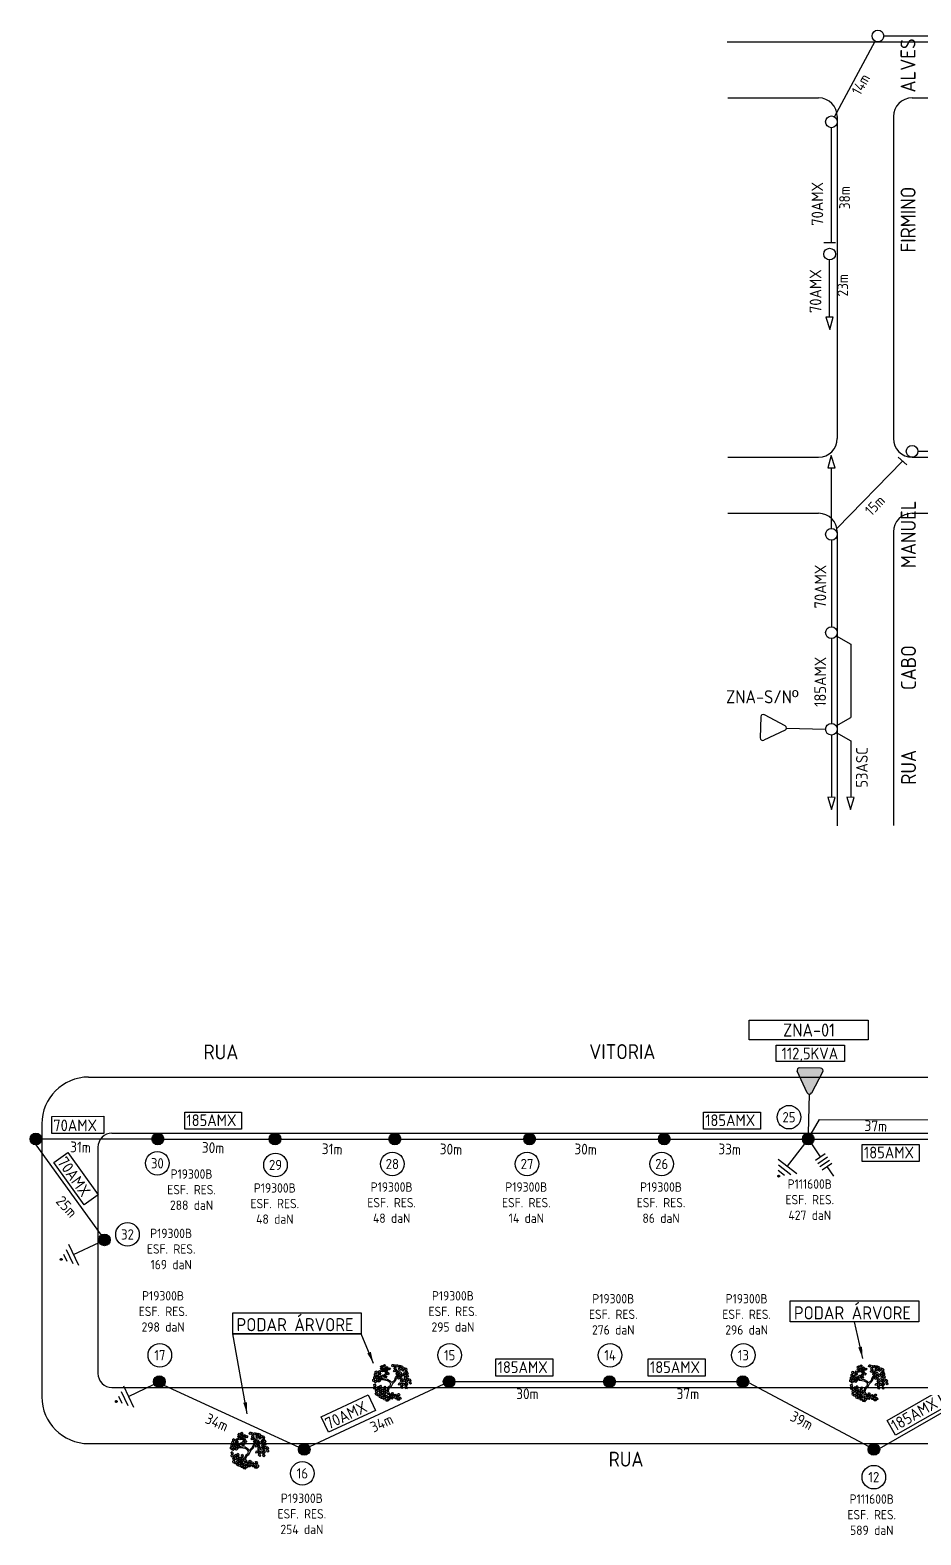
# Model space of a CAD drawing. Header units: millimetres. Extents: x 914 to 1954, y 1483 to 3495.
# Drawn here: x 1387.3 to 1577.8, y 2172.8 to 2494.5 of the extents above; entities that cross this region are included whole.
import ezdxf
from ezdxf.enums import TextEntityAlignment as Align

# ---------------------------------------------------------------- set-up
doc = ezdxf.new("R2010")
doc.units = ezdxf.units.MM
doc.linetypes.add('DASHEDX2', pattern=[38.1, 25.4, -12.7])
for name, color, linetype in [('BTEXIST', 6, 'Continuous'), ('COTAS', 1, 'Continuous'), ('EQEXISTTXT', 2, 'Continuous'), ('EQPROJ', 40, 'Continuous'), ('HACHURA', 1, 'Continuous'), ('LINHA_DE_CHAMADA', 1, 'Continuous'), ('MTXXXXXEXIST', 2, 'Continuous'), ('POSTE_EXISTENTE', 2, 'Continuous'), ('TOPOGRAFIA', 2, 'Continuous')]:
    doc.layers.add(name, color=color, linetype=linetype)
doc.styles.add('isocop', font='isocp.shx')
doc.styles.get("Standard").update_dxf_attribs({"font": 'arial.ttf'})
doc.dimstyles.get("Standard").update_dxf_attribs({"dimtxt": 0.18, "dimasz": 0.18, "dimexe": 0.18, "dimexo": 0.0625, "dimgap": 0.09, "dimtad": 0, "dimtih": 1, "dimtoh": 1, "dimdec": 4, "dimzin": 0, "dimdsep": 46, "dimtxsty": 'Standard', "dimcen": 0.09, "dimadec": 0, "dimazin": 0, "dimtfac": 1, "dimtdec": 4, "dimtofl": 0, "dimtmove": 0, "dimatfit": 3, "dimfxl": 1, "dimtolj": 1, "dimtzin": 0, "dimarcsym": 0})

# ---------------------------------------------------------------- blocks, each defined once
blk = doc.blocks.new('A$C3E027413')
at = {"layer": 'EQEXISTTXT', "color": 3, "linetype": 'Continuous'}
for p, q in [((0, 6.03), (0, 0.62)), ((6.33, 3.88), (0.92, 6.59)), ((6.33, 2.74), (0.91, 0.05)), ((6.68, 3.23), (16.72, 3.23))]:
    blk.add_line(p, q, dxfattribs=at)
for centre, start, end in [((0.63, 6.03), 63.3007, 179.8657), ((6.05, 3.31), 296.4308, 63.3007), ((0.63, 0.62), 179.8657, 296.4308)]:
    blk.add_arc(centre, 0.633, start, end, dxfattribs=at)
blk = doc.blocks.new('A$C102D6B5D')
at = {"layer": 'EQPROJ', "linetype": 'DASHEDX2', "ltscale": 0.075}
blk.add_hatch(color=256, dxfattribs=at).paths.add_polyline_path([(1.33, 9.35, 1), (0.88, 9.35, 1)])
at = {"layer": 'EQPROJ', "linetype": 'DASHEDX2', "ltscale": 1.5}
blk.add_line((5.2, 7.82), (0, 4.82), dxfattribs=at)
at = {"layer": 'EQPROJ', "linetype": 'DASHEDX2', "ltscale": 0.9}
for p, q in [((3.77, 8.3), (0.3, 6.3)), ((2.53, 8.88), (0.8, 7.88))]:
    blk.add_line(p, q, dxfattribs=at)
at = {"layer": 'EQPROJ', "linetype": 'DASHEDX2', "ltscale": 1.3}
blk.add_line((2.6, 6.32), (6.25, 0), dxfattribs=at)
at = {"layer": 'EQPROJ', "linetype": 'DASHEDX2', "ltscale": 0.075}
blk.add_circle((1.1, 9.35), 0.225, dxfattribs=at)
blk = doc.blocks.new('A$C2E0E34F6')
at = {"color": 1}
for p, q in [((0.17, 2.29), (0.26, 2.34)), ((0.26, 2.34), (0.3, 2.19)), ((0.41, 2.27), (0.5, 2.35)), ((0.5, 2.35), (0.59, 2.3)), ((0.59, 2.3), (0.5, 2.18)), ((0.57, 2.52), (0.72, 2.54)), ((0.59, 2.43), (0.57, 2.52)), ((0.58, 2.66), (0.67, 2.74)), ((0.59, 2.59), (0.58, 2.66)), ((0.67, 2.58), (0.59, 2.59)), ((0.72, 2.41), (0.59, 2.43)), ((0.6, 2.34), (0.7, 2.42)), ((0.61, 2.27), (0.6, 2.34)), ((0.67, 2.74), (0.76, 2.7)), ((0.76, 2.7), (0.67, 2.58)), ((0.7, 2.42), (0.78, 2.38)), ((0.78, 2.38), (0.7, 2.25)), ((0.72, 2.54), (0.77, 2.47)), ((0.77, 2.47), (0.72, 2.41)), ((0.75, 2.37), (0.9, 2.39)), ((0.78, 2.28), (0.75, 2.37)), ((0.76, 2.51), (0.86, 2.59)), ((0.77, 2.44), (0.76, 2.51)), ((0.77, 2.74), (0.87, 2.82)), ((0.78, 2.66), (0.77, 2.74)), ((0.86, 2.42), (0.77, 2.44)), ((0.87, 2.65), (0.78, 2.66)), ((0.86, 2.59), (0.95, 2.55)), ((0.95, 2.55), (0.86, 2.42)), ((0.87, 2.82), (0.95, 2.77)), ((0.95, 2.77), (0.87, 2.65)), ((0.9, 2.39), (0.95, 2.32)), ((0.95, 2.32), (0.91, 2.26)), ((0.95, 2.58), (1.05, 2.66)), ((0.96, 2.51), (0.95, 2.58)), ((0.95, 2.41), (1.05, 2.49)), ((0.96, 2.34), (0.95, 2.41)), ((1.05, 2.5), (0.96, 2.51)), ((1.05, 2.33), (0.96, 2.34)), ((1.05, 2.66), (1.14, 2.62)), ((1.14, 2.62), (1.05, 2.5)), ((1.05, 2.49), (1.14, 2.45)), ((1.14, 2.45), (1.05, 2.33)), ((1.14, 2.48), (1.24, 2.57)), ((1.15, 2.41), (1.14, 2.48)), ((1.24, 2.4), (1.15, 2.41)), ((1.24, 2.57), (1.33, 2.52)), ((1.33, 2.52), (1.24, 2.4)), ((1.43, 2.7), (1.48, 2.82)), ((1.47, 2.64), (1.43, 2.7)), ((1.55, 2.67), (1.47, 2.64)), ((1.48, 2.82), (1.57, 2.82)), ((1.57, 2.82), (1.55, 2.67)), ((1.58, 2.3), (1.63, 2.41)), ((1.6, 2.7), (1.63, 2.79)), ((1.69, 2.59), (1.6, 2.7)), ((1.62, 2.5), (1.65, 2.58)), ((1.72, 2.38), (1.62, 2.5)), ((1.63, 2.79), (1.71, 2.78)), ((1.63, 2.41), (1.72, 2.42)), ((1.65, 2.58), (1.73, 2.57)), ((1.76, 2.66), (1.69, 2.59)), ((1.72, 2.42), (1.7, 2.27)), ((1.71, 2.78), (1.76, 2.66)), ((1.78, 2.45), (1.72, 2.38)), ((1.73, 2.57), (1.78, 2.45)), ((1.75, 2.3), (1.78, 2.38)), ((1.84, 2.18), (1.75, 2.3)), ((1.76, 2.66), (1.81, 2.78)), ((1.81, 2.6), (1.76, 2.66)), ((1.78, 2.38), (1.85, 2.37)), ((1.81, 2.78), (1.91, 2.78)), ((1.89, 2.63), (1.81, 2.6)), ((1.85, 2.37), (1.91, 2.26)), ((1.91, 2.78), (1.89, 2.63)), ((1.93, 2.67), (1.97, 2.75)), ((2.03, 2.55), (1.93, 2.67)), ((1.95, 2.46), (1.99, 2.54)), ((2.05, 2.34), (1.95, 2.46)), ((1.97, 2.75), (2.04, 2.74)), ((1.98, 2.62), (2.03, 2.73)), ((2.02, 2.56), (1.98, 2.62)), ((1.99, 2.54), (2.06, 2.53)), ((2.11, 2.59), (2.02, 2.56)), ((2.03, 2.73), (2.13, 2.74)), ((2.09, 2.62), (2.03, 2.55)), ((2.04, 2.74), (2.09, 2.62)), ((2.11, 2.42), (2.05, 2.34)), ((2.06, 2.53), (2.11, 2.42)), ((2.13, 2.74), (2.11, 2.59)), ((2.15, 2.62), (2.19, 2.7)), ((2.25, 2.5), (2.15, 2.62)), ((2.17, 2.41), (2.21, 2.5)), ((2.27, 2.3), (2.17, 2.41)), ((2.19, 2.7), (2.26, 2.69)), ((2.21, 2.5), (2.28, 2.49)), ((2.31, 2.58), (2.25, 2.5)), ((2.26, 2.69), (2.31, 2.58)), ((2.27, 2.46), (2.32, 2.57)), ((2.32, 2.4), (2.27, 2.46)), ((2.33, 2.37), (2.27, 2.3)), ((2.28, 2.49), (2.33, 2.37)), ((2.32, 2.57), (2.42, 2.58)), ((2.4, 2.43), (2.32, 2.4)), ((2.42, 2.58), (2.4, 2.43)), ((2.44, 2.46), (2.48, 2.54)), ((2.54, 2.34), (2.44, 2.46)), ((2.46, 2.25), (2.5, 2.34)), ((2.48, 2.54), (2.55, 2.53)), ((2.5, 2.34), (2.57, 2.33)), ((2.6, 2.42), (2.54, 2.34)), ((2.55, 2.53), (2.6, 2.42)), ((2.57, 2.33), (2.63, 2.21)), ((0, 1.67), (0.09, 1.72)), ((0, 1.55), (0, 1.67)), ((0.07, 1.51), (0, 1.55)), ((0.06, 1.87), (0.14, 1.92)), ((0.06, 1.74), (0.06, 1.87)), ((0.13, 1.71), (0.06, 1.74)), ((0.06, 1.28), (0.14, 1.34)), ((0.1, 1.16), (0.06, 1.28)), ((0.13, 1.57), (0.07, 1.51)), ((0.09, 1.72), (0.13, 1.57)), ((0.17, 1.14), (0.1, 1.16)), ((0.11, 2.09), (0.2, 2.14)), ((0.12, 1.97), (0.11, 2.09)), ((0.11, 1.46), (0.18, 1.59)), ((0.2, 1.42), (0.11, 1.46)), ((0.18, 1.93), (0.12, 1.97)), ((0.19, 1.77), (0.13, 1.71)), ((0.14, 1.92), (0.19, 1.77)), ((0.14, 1.34), (0.21, 1.21)), ((0.18, 2.16), (0.17, 2.29)), ((0.21, 1.21), (0.17, 1.14)), ((0.24, 2.13), (0.18, 2.16)), ((0.25, 1.99), (0.18, 1.93)), ((0.18, 1.59), (0.27, 1.58)), ((0.2, 2.14), (0.25, 1.99)), ((0.29, 1.51), (0.2, 1.42)), ((0.22, 1.87), (0.3, 2.01)), ((0.31, 1.84), (0.22, 1.87)), ((0.3, 2.19), (0.24, 2.13)), ((0.26, 1.71), (0.34, 1.76)), ((0.26, 1.58), (0.26, 1.71)), ((0.32, 1.55), (0.26, 1.58)), ((0.27, 1.58), (0.29, 1.51)), ((0.3, 2.01), (0.39, 2)), ((0.31, 1.91), (0.4, 1.95)), ((0.4, 1.93), (0.31, 1.84)), ((0.32, 1.78), (0.31, 1.91)), ((0.38, 1.75), (0.32, 1.78)), ((0.39, 1.61), (0.32, 1.55)), ((0.34, 1.76), (0.39, 1.61)), ((0.34, 1.1), (0.42, 1.16)), ((0.36, 1.49), (0.44, 1.63)), ((0.46, 1.46), (0.36, 1.49)), ((0.44, 1.81), (0.38, 1.75)), ((0.39, 2.13), (0.55, 2.15)), ((0.42, 2.03), (0.39, 2.13)), ((0.39, 2), (0.4, 1.93)), ((0.4, 1.95), (0.44, 1.81)), ((0.42, 2.19), (0.41, 2.27)), ((0.5, 2.18), (0.42, 2.19)), ((0.55, 2.02), (0.42, 2.03)), ((0.42, 1.16), (0.49, 1.03)), ((0.44, 1.63), (0.53, 1.62)), ((0.46, 1.72), (0.61, 1.74)), ((0.49, 1.63), (0.46, 1.72)), ((0.55, 1.55), (0.46, 1.46)), ((0.47, 1.86), (0.57, 1.94)), ((0.48, 1.79), (0.47, 1.86)), ((0.57, 1.78), (0.48, 1.79)), ((0.61, 1.61), (0.49, 1.63)), ((0.5, 1.17), (0.58, 1.23)), ((0.54, 1.04), (0.5, 1.17)), ((0.53, 1.62), (0.55, 1.55)), ((0.55, 2.15), (0.6, 2.07)), ((0.6, 2.07), (0.55, 2.02)), ((0.57, 1.94), (0.66, 1.9)), ((0.66, 1.9), (0.57, 1.78)), ((0.58, 1.23), (0.65, 1.1)), ((0.7, 2.25), (0.61, 2.27)), ((0.61, 1.74), (0.66, 1.67)), ((0.66, 1.67), (0.61, 1.61)), ((0.66, 1.94), (0.76, 2.02)), ((0.67, 1.86), (0.66, 1.94)), ((0.76, 1.85), (0.67, 1.86)), ((0.76, 2.02), (0.85, 1.98)), ((0.85, 1.98), (0.76, 1.85)), ((0.91, 2.26), (0.78, 2.28)), ((0.83, 1.09), (0.91, 1.15)), ((0.86, 1.91), (1.01, 1.93)), ((0.89, 1.81), (0.86, 1.91)), ((0.87, 2.05), (0.97, 2.13)), ((0.88, 1.97), (0.87, 2.05)), ((0.97, 1.96), (0.88, 1.97)), ((1.02, 1.8), (0.89, 1.81)), ((0.91, 1.15), (0.98, 1.02)), ((0.94, 2.27), (1.09, 2.29)), ((0.97, 2.18), (0.94, 2.27)), ((1.1, 2.16), (0.97, 2.18)), ((0.97, 2.13), (1.06, 2.08)), ((1.06, 2.08), (0.97, 1.96)), ((1.01, 1.93), (1.07, 1.85)), ((1.07, 1.85), (1.02, 1.8)), ((1.07, 2.12), (1.16, 2.2)), ((1.08, 2.05), (1.07, 2.12)), ((1.16, 2.03), (1.08, 2.05)), ((1.09, 2.29), (1.14, 2.22)), ((1.14, 2.22), (1.1, 2.16)), ((1.16, 2.2), (1.25, 2.16)), ((1.25, 2.16), (1.16, 2.03)), ((1.62, 2.24), (1.58, 2.3)), ((1.7, 2.27), (1.62, 2.24)), ((1.77, 2.1), (1.8, 2.18)), ((1.87, 1.98), (1.77, 2.1)), ((1.8, 2.18), (1.88, 2.17)), ((1.84, 2.16), (1.89, 2.28)), ((1.91, 2.26), (1.84, 2.18)), ((1.88, 2.1), (1.84, 2.16)), ((1.93, 2.05), (1.87, 1.98)), ((1.88, 2.17), (1.93, 2.05)), ((1.97, 2.13), (1.88, 2.1)), ((1.89, 2.28), (1.99, 2.28)), ((1.91, 1.75), (1.96, 1.87)), ((1.95, 1.69), (1.91, 1.75)), ((1.94, 1.29), (1.99, 1.4)), ((1.98, 1.23), (1.94, 1.29)), ((2.04, 1.72), (1.95, 1.69)), ((1.96, 1.87), (2.06, 1.87)), ((1.99, 2.28), (1.97, 2.13)), ((2.07, 1.26), (1.98, 1.23)), ((1.99, 1.4), (2.09, 1.41)), ((2.01, 2.16), (2.04, 2.25)), ((2.11, 2.05), (2.01, 2.16)), ((2.03, 1.96), (2.07, 2.04)), ((2.13, 1.84), (2.03, 1.96)), ((2.04, 2.25), (2.12, 2.24)), ((2.06, 1.87), (2.04, 1.72)), ((2.07, 2.04), (2.14, 2.03)), ((2.09, 1.41), (2.07, 1.26)), ((2.08, 1.75), (2.11, 1.83)), ((2.18, 1.64), (2.08, 1.75)), ((2.1, 1.55), (2.14, 1.63)), ((2.2, 1.43), (2.1, 1.55)), ((2.17, 2.12), (2.11, 2.05)), ((2.11, 1.83), (2.19, 1.83)), ((2.11, 1.29), (2.14, 1.37)), ((2.21, 1.17), (2.11, 1.29)), ((2.12, 2.24), (2.17, 2.12)), ((2.19, 1.91), (2.13, 1.84)), ((2.13, 1.08), (2.17, 1.17)), ((2.14, 2.03), (2.19, 1.91)), ((2.14, 1.63), (2.21, 1.62)), ((2.14, 1.37), (2.22, 1.36)), ((2.17, 1.17), (2.24, 1.16)), ((2.24, 1.71), (2.18, 1.64)), ((2.19, 1.83), (2.24, 1.71)), ((2.2, 1.98), (2.25, 2.1)), ((2.25, 1.92), (2.2, 1.98)), ((2.26, 1.5), (2.2, 1.43)), ((2.21, 1.62), (2.26, 1.5)), ((2.27, 1.25), (2.21, 1.17)), ((2.22, 1.36), (2.27, 1.25)), ((2.24, 1.16), (2.29, 1.04)), ((2.25, 2.1), (2.35, 2.11)), ((2.33, 1.96), (2.25, 1.92)), ((2.27, 1.27), (2.31, 1.39)), ((2.31, 1.21), (2.27, 1.27)), ((2.3, 1.56), (2.35, 1.68)), ((2.34, 1.5), (2.3, 1.56)), ((2.31, 1.39), (2.41, 1.39)), ((2.39, 1.24), (2.31, 1.21)), ((2.35, 2.11), (2.33, 1.96)), ((2.43, 1.53), (2.34, 1.5)), ((2.35, 1.68), (2.45, 1.68)), ((2.36, 2.14), (2.41, 2.26)), ((2.4, 2.08), (2.36, 2.14)), ((2.37, 1.99), (2.41, 2.07)), ((2.47, 1.87), (2.37, 1.99)), ((2.39, 1.78), (2.43, 1.87)), ((2.49, 1.67), (2.39, 1.78)), ((2.41, 1.39), (2.39, 1.24)), ((2.48, 2.11), (2.4, 2.08)), ((2.41, 2.26), (2.5, 2.26)), ((2.41, 2.07), (2.48, 2.06)), ((2.43, 1.87), (2.5, 1.86)), ((2.45, 1.68), (2.43, 1.53)), ((2.44, 1.27), (2.47, 1.36)), ((2.53, 1.16), (2.44, 1.27)), ((2.56, 2.14), (2.46, 2.25)), ((2.46, 1.07), (2.49, 1.15)), ((2.53, 1.94), (2.47, 1.87)), ((2.47, 1.56), (2.5, 1.64)), ((2.57, 1.44), (2.47, 1.56)), ((2.47, 1.36), (2.54, 1.35)), ((2.5, 2.26), (2.48, 2.11)), ((2.48, 2.06), (2.53, 1.94)), ((2.55, 1.74), (2.49, 1.67)), ((2.49, 1.36), (2.53, 1.44)), ((2.59, 1.24), (2.49, 1.36)), ((2.49, 1.15), (2.57, 1.14)), ((2.5, 1.86), (2.55, 1.74)), ((2.5, 1.64), (2.58, 1.64)), ((2.53, 2.14), (2.56, 2.22)), ((2.62, 2.02), (2.53, 2.14)), ((2.53, 1.44), (2.6, 1.43)), ((2.6, 1.23), (2.53, 1.16)), ((2.54, 1.35), (2.6, 1.23)), ((2.55, 1.94), (2.58, 2.02)), ((2.65, 1.82), (2.55, 1.94)), ((2.56, 2.22), (2.64, 2.21)), ((2.63, 2.21), (2.56, 2.14)), ((2.57, 1.62), (2.62, 1.74)), ((2.61, 1.56), (2.57, 1.62)), ((2.63, 1.52), (2.57, 1.44)), ((2.58, 2.02), (2.66, 2.01)), ((2.58, 1.64), (2.63, 1.52)), ((2.65, 1.31), (2.59, 1.24)), ((2.6, 1.43), (2.65, 1.31)), ((2.7, 1.59), (2.61, 1.56)), ((2.69, 2.1), (2.62, 2.02)), ((2.62, 1.74), (2.72, 1.74)), ((2.64, 2.21), (2.69, 2.1)), ((2.71, 1.89), (2.65, 1.82)), ((2.66, 2.01), (2.71, 1.89)), ((2.72, 1.74), (2.7, 1.59)), ((2.74, 1.62), (2.77, 1.71)), ((2.84, 1.51), (2.74, 1.62)), ((2.76, 1.42), (2.8, 1.5)), ((2.86, 1.3), (2.76, 1.42)), ((2.77, 1.71), (2.85, 1.7)), ((2.8, 1.5), (2.87, 1.49)), ((2.9, 1.58), (2.84, 1.51)), ((2.85, 1.7), (2.9, 1.58)), ((2.92, 1.37), (2.86, 1.3)), ((2.87, 1.49), (2.92, 1.37)), ((0.05, 1.08), (0.13, 1.14)), ((0.08, 0.95), (0.05, 1.08)), ((0.15, 0.93), (0.08, 0.95)), ((0.13, 1.14), (0.2, 1.01)), ((0.2, 1.01), (0.15, 0.93)), ((0.18, 0.61), (0.25, 0.68)), ((0.21, 0.49), (0.18, 0.61)), ((0.19, 0.82), (0.27, 0.88)), ((0.22, 0.7), (0.19, 0.82)), ((0.2, 0.89), (0.25, 1.03)), ((0.3, 0.87), (0.2, 0.89)), ((0.28, 0.47), (0.21, 0.49)), ((0.29, 0.67), (0.22, 0.7)), ((0.25, 1.03), (0.34, 1.05)), ((0.25, 0.68), (0.33, 0.54)), ((0.27, 0.88), (0.34, 0.75)), ((0.33, 0.54), (0.28, 0.47)), ((0.34, 0.75), (0.29, 0.67)), ((0.37, 0.98), (0.3, 0.87)), ((0.33, 0.89), (0.4, 0.96)), ((0.36, 0.77), (0.33, 0.89)), ((0.33, 0.42), (0.38, 0.57)), ((0.43, 0.41), (0.33, 0.42)), ((0.37, 0.98), (0.34, 1.1)), ((0.34, 1.05), (0.37, 0.98)), ((0.43, 0.75), (0.36, 0.77)), ((0.44, 0.95), (0.37, 0.98)), ((0.38, 0.57), (0.46, 0.58)), ((0.4, 0.96), (0.48, 0.82)), ((0.48, 0.82), (0.43, 0.75)), ((0.5, 0.52), (0.43, 0.41)), ((0.49, 1.03), (0.44, 0.95)), ((0.46, 0.58), (0.5, 0.52)), ((0.47, 0.41), (0.54, 0.47)), ((0.5, 0.28), (0.47, 0.41)), ((0.48, 0.7), (0.53, 0.85)), ((0.58, 0.69), (0.48, 0.7)), ((0.48, 0.61), (0.56, 0.68)), ((0.51, 0.49), (0.48, 0.61)), ((0.49, 0.96), (0.57, 1.02)), ((0.52, 0.84), (0.49, 0.96)), ((0.57, 0.26), (0.5, 0.28)), ((0.59, 0.47), (0.51, 0.49)), ((0.59, 0.82), (0.52, 0.84)), ((0.53, 0.85), (0.61, 0.86)), ((0.61, 1.02), (0.54, 1.04)), ((0.54, 0.47), (0.62, 0.34)), ((0.56, 0.68), (0.63, 0.54)), ((0.57, 1.02), (0.64, 0.89)), ((0.62, 0.34), (0.57, 0.26)), ((0.65, 0.8), (0.58, 0.69)), ((0.64, 0.89), (0.59, 0.82)), ((0.63, 0.54), (0.59, 0.47)), ((0.65, 1.1), (0.61, 1.02)), ((0.61, 0.86), (0.65, 0.8)), ((0.62, 0.22), (0.67, 0.36)), ((0.72, 0.2), (0.62, 0.22)), ((0.63, 0.5), (0.71, 0.56)), ((0.66, 0.38), (0.63, 0.5)), ((0.64, 0.77), (0.69, 0.92)), ((0.74, 0.76), (0.64, 0.77)), ((0.65, 0.71), (0.72, 0.77)), ((0.68, 0.58), (0.65, 0.71)), ((0.73, 0.35), (0.66, 0.38)), ((0.67, 0.36), (0.75, 0.38)), ((0.75, 0.56), (0.68, 0.58)), ((0.69, 0.92), (0.78, 0.93)), ((0.71, 0.56), (0.78, 0.43)), ((0.72, 0.77), (0.8, 0.63)), ((0.79, 0.31), (0.72, 0.2)), ((0.78, 0.43), (0.73, 0.35)), ((0.81, 0.87), (0.74, 0.76)), ((0.8, 0.63), (0.75, 0.56)), ((0.75, 0.38), (0.79, 0.31)), ((0.78, 0.93), (0.81, 0.87)), ((0.78, 0.31), (0.83, 0.45)), ((0.88, 0.29), (0.78, 0.31)), ((0.79, 0.21), (0.95, 0.23)), ((0.82, 0.12), (0.79, 0.21)), ((0.81, 0.48), (0.89, 0.55)), ((0.84, 0.36), (0.81, 0.48)), ((0.82, 0.89), (0.89, 0.95)), ((0.85, 0.76), (0.82, 0.89)), ((0.82, 0.69), (0.9, 0.75)), ((0.86, 0.57), (0.82, 0.69)), ((0.95, 0.1), (0.82, 0.12)), ((0.86, 0.97), (0.83, 1.09)), ((0.83, 0.45), (0.92, 0.47)), ((0.91, 0.34), (0.84, 0.36)), ((0.92, 0.74), (0.85, 0.76)), ((0.93, 0.95), (0.86, 0.97)), ((0.93, 0.54), (0.86, 0.57)), ((0.95, 0.4), (0.88, 0.29)), ((0.89, 0.95), (0.97, 0.82)), ((0.89, 0.55), (0.96, 0.41)), ((0.9, 0.75), (0.97, 0.62)), ((0.96, 0.41), (0.91, 0.34)), ((0.97, 0.82), (0.92, 0.74)), ((0.92, 0.47), (0.95, 0.4)), ((0.98, 1.02), (0.93, 0.95)), ((0.97, 0.62), (0.93, 0.54)), ((0.95, 0.23), (0.99, 0.15)), ((0.99, 0.15), (0.95, 0.1)), ((0.96, 0.29), (1.01, 0.44)), ((1.06, 0.28), (0.96, 0.29)), ((0.97, 0.7), (1.02, 0.84)), ((1.07, 0.68), (0.97, 0.7)), ((0.98, 0.12), (1.13, 0.13)), ((1, 0.02), (0.98, 0.12)), ((1.13, 0), (1, 0.02)), ((1.01, 0.44), (1.1, 0.45)), ((1.02, 0.84), (1.1, 0.86)), ((1.13, 0.39), (1.06, 0.28)), ((1.13, 0.79), (1.07, 0.68)), ((1.08, 0.61), (1.23, 0.63)), ((1.1, 0.52), (1.08, 0.61)), ((1.1, 0.86), (1.13, 0.79)), ((1.23, 0.5), (1.1, 0.52)), ((1.1, 0.45), (1.13, 0.39)), ((1.12, 0.18), (1.15, 0.27)), ((1.24, 0.08), (1.12, 0.18)), ((1.13, 0.13), (1.18, 0.06)), ((1.18, 0.06), (1.13, 0)), ((1.15, 0.79), (1.21, 0.67)), ((1.15, 0.38), (1.3, 0.39)), ((1.17, 0.28), (1.15, 0.38)), ((1.15, 0.27), (1.22, 0.27)), ((1.3, 0.26), (1.17, 0.28)), ((1.22, 0.27), (1.29, 0.17)), ((1.23, 0.63), (1.28, 0.55)), ((1.28, 0.55), (1.23, 0.5)), ((1.29, 0.17), (1.24, 0.08)), ((1.26, 0.52), (1.41, 0.53)), ((1.29, 0.42), (1.26, 0.52)), ((1.41, 0.4), (1.29, 0.42)), ((1.3, 0.39), (1.35, 0.32)), ((1.35, 0.32), (1.3, 0.26)), ((1.33, 0.28), (1.48, 0.3)), ((1.36, 0.19), (1.33, 0.28)), ((1.48, 0.17), (1.36, 0.19)), ((1.41, 0.59), (1.43, 0.67)), ((1.52, 0.49), (1.41, 0.59)), ((1.41, 0.53), (1.46, 0.46)), ((1.46, 0.46), (1.41, 0.4)), ((1.43, 0.67), (1.5, 0.68)), ((1.48, 0.35), (1.5, 0.44)), ((1.59, 0.25), (1.48, 0.35)), ((1.48, 0.3), (1.53, 0.22)), ((1.53, 0.22), (1.48, 0.17)), ((1.5, 0.68), (1.57, 0.57)), ((1.5, 0.44), (1.57, 0.44)), ((1.57, 0.57), (1.52, 0.49)), ((1.57, 0.53), (1.72, 0.55)), ((1.59, 0.44), (1.57, 0.53)), ((1.57, 0.44), (1.65, 0.33)), ((1.72, 0.42), (1.59, 0.44)), ((1.65, 0.33), (1.59, 0.25)), ((1.66, 0.27), (1.81, 0.29)), ((1.69, 0.18), (1.66, 0.27)), ((1.81, 0.16), (1.69, 0.18)), ((1.72, 0.55), (1.77, 0.47)), ((1.77, 0.47), (1.72, 0.42)), ((1.75, 0.44), (1.9, 0.45)), ((1.78, 0.34), (1.75, 0.44)), ((1.9, 0.32), (1.78, 0.34)), ((1.81, 0.29), (1.86, 0.21)), ((1.86, 0.21), (1.81, 0.16)), ((1.84, 0.18), (1.99, 0.19)), ((1.87, 0.08), (1.84, 0.18)), ((1.99, 0.06), (1.87, 0.08)), ((1.9, 0.5), (1.92, 0.59)), ((2.01, 0.4), (1.9, 0.5)), ((1.9, 0.45), (1.95, 0.38)), ((1.95, 0.38), (1.9, 0.32)), ((1.92, 0.59), (1.99, 0.59)), ((1.99, 0.59), (2.06, 0.49)), ((1.99, 0.24), (2.01, 0.33)), ((2.1, 0.14), (1.99, 0.24)), ((1.99, 0.19), (2.04, 0.12)), ((2.04, 0.12), (1.99, 0.06)), ((2.06, 0.49), (2.01, 0.4)), ((2.01, 0.33), (2.09, 0.33)), ((2.09, 0.33), (2.16, 0.23)), ((2.16, 0.23), (2.1, 0.14)), ((2.23, 0.97), (2.13, 1.08)), ((2.29, 1.04), (2.23, 0.97)), ((2.55, 0.95), (2.46, 1.07)), ((2.62, 1.03), (2.55, 0.95)), ((2.57, 1.14), (2.62, 1.03))]:
    blk.add_line(p, q, dxfattribs=at)
at = {"color": 2}
for p, q in [((0.76, 1.72), (0.63, 1.79)), ((0.76, 1.63), (0.63, 1.72)), ((1.12, 1.67), (0.76, 1.72)), ((1.11, 1.57), (0.76, 1.63)), ((1.3, 1.47), (1.11, 1.57)), ((1.35, 1.54), (1.12, 1.67)), ((1.35, 1.36), (1.29, 1.15)), ((1.35, 1.36), (1.3, 1.47)), ((1.43, 1.44), (1.35, 1.54)), ((1.5, 1.34), (1.37, 1.08)), ((1.43, 1.44), (1.66, 1.65)), ((1.5, 1.34), (1.64, 1.5)), ((1.64, 1.5), (1.75, 1.62)), ((1.66, 1.65), (1.73, 1.82)), ((1.73, 1.82), (1.8, 1.92)), ((1.75, 1.62), (1.81, 1.8)), ((1.8, 1.92), (1.87, 1.97)), ((1.81, 1.8), (1.92, 1.93)), ((1.87, 1.97), (1.9, 2.05)), ((1.92, 1.93), (2.04, 1.97)), ((1.17, 1.07), (1.07, 0.83)), ((1.24, 1.02), (1.15, 0.79)), ((1.29, 1.15), (1.17, 1.07)), ((1.37, 1.08), (1.24, 1.02))]:
    blk.add_line(p, q, dxfattribs=at)
blk = doc.blocks.new('ÁRVORE')
blk.add_blockref('A$C2E0E34F6', (152.16, 150.01))
blk = doc.blocks.new('A$C2B245A76')
at = {"layer": 'EQPROJ', "linetype": 'DASHEDX2', "ltscale": 1.3}
for p, q in [((2.77, 2.71), (0, 3.87)), ((5.53, 1.55), (9.22, 0))]:
    blk.add_line(p, q, dxfattribs=at)
at = {"layer": 'EQPROJ', "linetype": 'DASHEDX2', "ltscale": 0.9}
for p, q in [((3.35, 4.09), (2.19, 1.32)), ((4.27, 3.7), (3.11, 0.94)), ((5.19, 3.32), (4.03, 0.55)), ((6.11, 2.93), (4.95, 0.16))]:
    blk.add_line(p, q, dxfattribs=at)

msp = doc.modelspace()

# ---------------------------------------------------------------- hatches: boundary and pattern name
msp.add_hatch(color=3).paths.add_polyline_path([(1551.84, 2272.67, 0.556002), (1551.35, 2271.92), (1553.48, 2267.35, 0.618684), (1554.43, 2267.33), (1556.8, 2271.79, 0.558457), (1556.34, 2272.56)])
at = {"layer": 'POSTE_EXISTENTE'}
for points in [[(1388.54, 2256.19, 1), (1388.63, 2258.69, 1)], [(1414.6, 2256.19, 1), (1414.69, 2258.69, 1)], [(1439.65, 2256.19, 1), (1439.74, 2258.69, 1)], [(1465.27, 2256.19, 1), (1465.36, 2258.69, 1)], [(1494.06, 2256.19, 1), (1494.15, 2258.69, 1)], [(1522.86, 2256.19, 1), (1522.94, 2258.69, 1)], [(1553.64, 2256.19, 1), (1553.72, 2258.69, 1)], [(1403.18, 2234.62, 1), (1403.27, 2237.12, 1)], [(1414.91, 2206.83, -1), (1415, 2204.34, -1)], [(1476.96, 2206.83, 1), (1476.87, 2204.34, 1)], [(1511.25, 2206.83, 1), (1511.16, 2204.34, 1)], [(1539.75, 2206.83, 1), (1539.66, 2204.34, 1)], [(1445.44, 2192.23, 1), (1446.43, 2189.94, 1)], [(1567.76, 2192.33, 1), (1567.67, 2189.84, 1)]]:
    msp.add_hatch(color=256, dxfattribs=at).paths.add_polyline_path(points)

# ---------------------------------------------------------------- linework, layer by layer
at = {"layer": 'BTEXIST'}
for p, q in [((1569.83, 2493.27), (1600.25, 2493.28)), ((1559.28, 2475.98), (1567.99, 2492.17)), ((1558.65, 2449.14), (1558.65, 2473.66)), ((1557.01, 2449.14), (1559.51, 2449.14)), ((1558.26, 2433.13), (1558.26, 2445.39)), ((1572.94, 2403.22), (1574.79, 2401.55)), ((1577.15, 2404.47), (1595.46, 2404.47)), ((1558.65, 2387.98), (1558.65, 2400.94)), ((1559.83, 2388), (1573.87, 2402.38)), ((1558.65, 2385.48), (1558.65, 2366.95)), ((1558.65, 2364.45), (1558.65, 2346.3)), ((1558.65, 2343.8), (1558.66, 2330.5))]:
    msp.add_line(p, q, dxfattribs=at)
at = {"layer": 'BTEXIST', "linetype": 'DASHEDX2', "ltscale": 5}
for p, q in [((1388.58, 2256.19), (1402.49, 2236.89)), ((1413.39, 2257.44), (1389.83, 2257.44)), ((1415.89, 2257.44), (1438.44, 2257.44)), ((1440.94, 2257.44), (1492.86, 2257.44)), ((1495.36, 2257.44), (1521.65, 2257.44)), ((1524.15, 2257.44), (1552.43, 2257.44)), ((1554.93, 2257.44), (1588.03, 2257.44)), ((1415.95, 2204.82), (1444.8, 2191.6)), ((1475.8, 2205.02), (1447.07, 2191.61)), ((1478.16, 2205.58), (1509.95, 2205.58)), ((1512.45, 2205.58), (1538.46, 2205.58)), ((1540.94, 2205.36), (1566.64, 2191.72)), ((1568.96, 2191.27), (1593.74, 2205.59))]:
    msp.add_line(p, q, dxfattribs=at)
at = {"layer": 'BTEXIST'}
for points in [[(1559.05, 2433.14), (1557.47, 2433.12), (1558.29, 2430.5), (1558.29, 2430.5)], [(1557.86, 2400.93), (1559.44, 2400.95), (1558.61, 2403.57), (1558.61, 2403.57)], [(1559.44, 2330.49), (1557.86, 2330.51), (1558.63, 2327.87), (1558.63, 2327.87)]]:
    msp.add_lwpolyline(points, close=True, dxfattribs=at)
at = {"layer": 'COTAS'}
for points in [[(1566.47, 2278.64), (1541.09, 2278.64), (1541.09, 2282.87), (1566.47, 2282.87)], [(1546.81, 2277.53), (1561.44, 2277.53), (1561.44, 2274.02), (1546.81, 2274.02)]]:
    msp.add_lwpolyline(points, close=True, dxfattribs=at)
for centre in [(1549.57, 2262.11), (1414.54, 2252.26), (1439.8, 2251.9), (1464.78, 2252.11), (1493.57, 2252.11), (1522.36, 2252.11), (1408.15, 2237.05), (1415.07, 2211.22), (1477.03, 2211.22), (1511.32, 2211.22), (1539.83, 2211.22), (1445.54, 2185.97), (1567.71, 2185.16)]:
    msp.add_circle(centre, 2.52, dxfattribs=at)
at = {"layer": 'HACHURA'}
for points in [[(1392.01, 2262.29), (1403.1, 2262.31), (1403.11, 2258.63), (1392.01, 2258.61)], [(1420.38, 2263.21), (1432.55, 2263.22), (1432.55, 2259.54), (1420.38, 2259.53)], [(1531.29, 2263.21), (1543.46, 2263.22), (1543.46, 2259.54), (1531.29, 2259.53)], [(1565.24, 2256.31), (1577.41, 2256.31), (1577.42, 2252.64), (1565.25, 2252.63)], [(1395.43, 2254.58), (1401.86, 2245.54), (1398.87, 2243.41), (1392.43, 2252.44)], [(1486.93, 2210.43), (1499.1, 2210.42), (1499.1, 2206.74), (1486.93, 2206.75)], [(1519.5, 2210.43), (1531.67, 2210.42), (1531.67, 2206.74), (1519.5, 2206.75)], [(1449.56, 2198.07), (1459.61, 2202.77), (1461.16, 2199.44), (1451.11, 2194.74)], [(1570.53, 2197.3), (1581.1, 2203.34), (1582.92, 2200.14), (1572.36, 2194.1)]]:
    msp.add_lwpolyline(points, close=True, dxfattribs=at)
at = {"layer": 'MTXXXXXEXIST', "ltscale": 5}
for p, q in [((1559.69, 2364.99), (1562.77, 2363.24)), ((1562.77, 2363.24), (1562.78, 2347.55)), ((1559.69, 2345.81), (1562.78, 2347.55)), ((1559.69, 2344.34), (1562.77, 2342.59)), ((1562.77, 2342.59), (1562.79, 2330.49))]:
    msp.add_line(p, q, dxfattribs=at)
at = {"layer": 'MTXXXXXEXIST', "linetype": 'DASHEDX2', "ltscale": 5}
for p, q in [((1554.35, 2258.53), (1556.09, 2261.61)), ((1556.09, 2261.61), (1586.78, 2261.55))]:
    msp.add_line(p, q, dxfattribs=at)
at = {"layer": 'MTXXXXXEXIST', "ltscale": 5}
msp.add_lwpolyline([(1563.54, 2330.49), (1561.96, 2330.5), (1562.73, 2327.86), (1562.73, 2327.86)], close=True, dxfattribs=at)
at = {"layer": 'POSTE_EXISTENTE'}
for centre in [(1568.58, 2493.27), (1558.65, 2474.91), (1558.26, 2446.64), (1575.9, 2404.47), (1558.65, 2386.73), (1558.65, 2365.7), (1558.65, 2345.05), (1388.58, 2257.44), (1414.64, 2257.44), (1439.69, 2257.44), (1465.31, 2257.44), (1494.11, 2257.44), (1522.9, 2257.44), (1553.68, 2257.44), (1403.23, 2235.87), (1414.96, 2205.58), (1476.91, 2205.58), (1511.2, 2205.58), (1539.71, 2205.58), (1445.94, 2191.08), (1567.72, 2191.08)]:
    msp.add_circle(centre, 1.25, dxfattribs=at)
at = {"layer": 'TOPOGRAFIA', "color": 1}
for p, q in [((1536.36, 2492.02), (1764.29, 2492.02)), ((1536.48, 2480.02), (1555.9, 2480.02)), ((1575.9, 2480.02), (1598.78, 2480.02)), ((1559.9, 2476.02), (1559.9, 2407.22)), ((1571.9, 2476.02), (1571.9, 2407.22)), ((1536.48, 2403.22), (1555.9, 2403.22)), ((1575.9, 2403.22), (1598.78, 2403.22)), ((1536.48, 2391.22), (1555.9, 2391.22)), ((1575.9, 2391.22), (1598.78, 2391.22)), ((1559.9, 2387.22), (1559.9, 2324.43)), ((1571.9, 2387.22), (1571.9, 2324.45)), ((1399.83, 2270.69), (1868.05, 2270.69)), ((1389.83, 2260.69), (1389.83, 2202.33)), ((1404.83, 2258.69), (1721.97, 2258.69)), ((1401.83, 2255.69), (1401.83, 2207.33)), ((1404.83, 2204.33), (1721.97, 2204.33)), ((1399.83, 2192.33), (1721.97, 2192.33))]:
    msp.add_line(p, q, dxfattribs=at)
for points in [[(1430.66, 2220.3), (1458.14, 2220.3), (1458.14, 2215.81), (1430.66, 2215.81)], [(1549.82, 2222.82), (1577.3, 2222.82), (1577.3, 2218.33), (1549.82, 2218.33)]]:
    msp.add_lwpolyline(points, close=True, dxfattribs=at)
for centre, radius, start, end in [((1555.9, 2476.02), 4, 0, 90), ((1575.9, 2476.02), 4, 90, 180), ((1555.9, 2407.22), 4, 270, 0), ((1575.9, 2407.22), 4, 180, 270), ((1555.9, 2387.22), 4, 0, 90), ((1575.9, 2387.22), 4, 90, 180), ((1399.83, 2260.69), 10, 90, 180), ((1404.83, 2255.69), 3, 90, 180), ((1404.83, 2207.33), 3, 180, 270), ((1399.83, 2202.33), 10, 180, 270)]:
    msp.add_arc(centre, radius, start, end, dxfattribs=at)

# ---------------------------------------------------------------- block references
at = {"layer": 'BTEXIST', "xscale": 0.8333333333334915, "yscale": 0.8333333333334915, "zscale": 0.8333333333334915}
for p, rotation in [((1543.41, 2342.69), 358.6250549426989), ((1551.32, 2272.68), 268.6250549426989)]:
    msp.add_blockref('A$C3E027413', p, dxfattribs=dict(at, rotation=rotation))
at = {"layer": 'BTEXIST', "xscale": 2.799999999999272, "yscale": 2.799999999999272, "zscale": 2.799999999999272}
for p in [(1034.58, 1781.34), (1136.5, 1781.25), (1004.12, 1766.83)]:
    msp.add_blockref('ÁRVORE', p, dxfattribs=at)
at = {"layer": 'TOPOGRAFIA'}
for name, p, xscale, yscale, zscale, rotation in [('A$C102D6B5D', (1554.93, 2251.63), 0.8333333333334914, 0.8333333333334914, 0.8333333333334914, 112.4020125081688), ('A$C2B245A76', (1560.84, 2252.17), 0.8333333333334916, 0.8333333333334916, 0.8333333333334916, 146.6173513804424), ('A$C102D6B5D', (1401.67, 2230.15), 0.8333333333333338, 0.8333333333333338, 0.8333333333333338, 85.31961957399483), ('A$C102D6B5D', (1413.45, 2199.85), 0.8333333333333338, 0.8333333333333338, 0.8333333333333338, 85.83256583447672)]:
    msp.add_blockref(name, p, dxfattribs=dict(at, xscale=xscale, yscale=yscale, zscale=zscale, rotation=rotation))

# ---------------------------------------------------------------- texts
at = {"layer": 'EQEXISTTXT', "color": 7, "style": 'isocop'}
for s, rotation, p in [('RUA       CABO         MANUEL                             FIRMINO           ALVES', 90.0433, (1576.74, 2333.19)), ('RUA                                         VITORIA                                                        RÉGIA', 0.0433, (1424.42, 2274.46)), ('RUA                                                                           PAPOULAS', 0.0433, (1511.03, 2187.4))]:
    msp.add_text(s, height=3.2, rotation=rotation, dxfattribs=at).set_placement(p)
at = {"layer": 'EQEXISTTXT', "style": 'isocop'}
for s, height, rotation, p in [('14m', 2.3, 60.9602, (1564.82, 2480.39)), ('70AMX', 2.5, 90.039, (1556.89, 2452.7)), ('38m', 2.3, 89.9955, (1562.61, 2456.22)), ('70AMX', 2.5, 90.039, (1556.5, 2434.03)), ('23m', 2.3, 89.9955, (1562.22, 2437.56)), ('15m', 2.3, 45.6996, (1567.19, 2390.5)), ('70AMX', 2.5, 89.6295, (1557.51, 2370.87)), ('185AMX', 2.5, 89.6295, (1557.47, 2349.84)), ('53ASC', 2.5, 89.7286, (1566.38, 2332.57)), ('70AMX', 2.5, 0.0942, (1392.29, 2259.11)), ('185AMX', 2.5, 0.039, (1420.75, 2260.21)), ('185AMX', 2.5, 0.039, (1531.66, 2260.21)), ('37m', 2.3, 358.0846, (1565.68, 2259.16)), ('31m', 2.3, 358.0846, (1395.86, 2254.63)), ('30m', 2.3, 358.0846, (1424.02, 2254.52)), ('31m', 2.3, 358.0846, (1449.66, 2254.22)), ('30m', 2.3, 358.0846, (1474.87, 2254.2)), ('30m', 2.3, 358.0846, (1503.66, 2254.2)), ('33m', 2.3, 358.0846, (1534.44, 2254.2)), ('185AMX', 2.5, 0.039, (1565.61, 2253.3)), ('70AMX', 2.5, 305.4527, (1393, 2252.5)), ('25m', 2.3, 312.3941, (1392.67, 2244)), ('185AMX', 2.5, 359.9908, (1487.29, 2207.42)), ('185AMX', 2.5, 359.9908, (1519.86, 2207.42)), ('30m', 2.3, 359.9955, (1491.25, 2201.83)), ('37m', 2.3, 359.9955, (1525.54, 2201.83)), ('70AMX', 2.5, 25.0553, (1451.16, 2195.31)), ('185AMX', 2.5, 29.7471, (1572.34, 2194.87)), ('34m', 2.3, 336.5838, (1424.54, 2196.82)), ('34m', 2.3, 25.0093, (1460.74, 2194.63)), ('39m', 2.3, 332.8604, (1549.58, 2197.38))]:
    msp.add_text(s, height=height, rotation=rotation, dxfattribs=at).set_placement(p)
at = {"layer": 'EQEXISTTXT', "color": 3, "style": 'isocop'}
for s, p in [('ZNA-S/Nº', (1543.87, 2350.59)), ('ZNA-01', (1553.86, 2279.34))]:
    msp.add_text(s, height=2.8, rotation=360, dxfattribs=at).set_placement(p, align=Align.CENTER)
at = {"layer": 'EQEXISTTXT', "style": 'isocop'}
msp.add_text('112,5KVA', height=2.5, rotation=360, dxfattribs=at).set_placement((1554.05, 2274.48), align=Align.CENTER)
for s, p in [('25', (1549.57, 2262.11)), ('30', (1414.54, 2252.26)), ('29', (1439.8, 2251.9)), ('28', (1464.78, 2252.11)), ('27', (1493.57, 2252.11)), ('26', (1522.36, 2252.11)), ('32', (1408.15, 2237.05)), ('17', (1415.07, 2211.22)), ('15', (1477.03, 2211.22)), ('14', (1511.32, 2211.22)), ('13', (1539.83, 2211.22)), ('16', (1445.54, 2185.97)), ('12', (1567.71, 2185.16))]:
    msp.add_text(s, height=2.2, dxfattribs=at).set_placement(p, align=Align.MIDDLE_CENTER)
at = {"layer": 'EQEXISTTXT', "color": 3, "style": 'isocop'}
for p in [(1431.47, 2216.36), (1550.63, 2218.88)]:
    msp.add_text('PODAR ÁRVORE', height=2.8, dxfattribs=at).set_placement(p)
at = {"layer": 'EQEXISTTXT', "char_height": 1.8, "width": 28.05, "attachment_point": 5, "style": 'isocop'}
for s, insert in [('{\\H1.11111x;P19300B\\PESF. RES.\\P288 daN}', (1421.85, 2246.63)), ('{\\H1.11111x;P111600B\\PESF. RES.\\P427 daN}', (1554.02, 2244.49)), ('{\\H1.11111x;P19300B\\PESF. RES.\\P48 daN}', (1439.65, 2243.65)), ('{\\H1.11111x;P19300B\\PESF. RES.\\P48 daN}', (1464.63, 2243.85)), ('{\\H1.11111x;P19300B\\PESF. RES.\\P14 daN}', (1493.42, 2243.85)), ('{\\H1.11111x;P19300B\\PESF. RES.\\P86 daN}', (1522.22, 2243.85)), ('{\\H1.11111x;P19300B\\PESF. RES.\\P169 daN}', (1417.49, 2233.94)), ('{\\H1.11111x;P19300B\\PESF. RES.\\P298 daN}', (1415.76, 2220.59)), ('{\\H1.11111x;P19300B\\PESF. RES.\\P295 daN}', (1477.72, 2220.59)), ('{\\H1.11111x;P19300B\\PESF. RES.\\P276 daN}', (1512.01, 2219.97)), ('{\\H1.11111x;P19300B\\PESF. RES.\\P296 daN}', (1540.52, 2219.97)), ('{\\H1.11111x;P19300B\\PESF. RES.\\P254 daN}', (1445.43, 2177.31)), ('{\\H1.11111x;P111600B\\PESF. RES.\\P589 daN}', (1567.27, 2177.14))]:
    msp.add_mtext(s, dxfattribs=dict(at, insert=insert))

# ---------------------------------------------------------------- leaders
at = {"layer": 'LINHA_DE_CHAMADA'}
for points in [[(1565.34, 2210.52), (1563.56, 2218.33), (1558.26, 2218.33)], [(1433.75, 2198.66), (1430.66, 2215.81), (1458.14, 2215.81)], [(1460.75, 2209.47), (1458.14, 2215.81), (1439.1, 2215.81)]]:
    msp.add_leader(points, dimstyle='Standard', override={"dimscale": 1, "dimtxt": 2.5, "dimasz": 2.5, "dimexe": 1.25, "dimexo": 0.625, "dimgap": 0.625, "dimtad": 0, "dimtih": 0, "dimtoh": 0, "dimzin": 8, "dimlunit": 6, "dimcen": 2.5, "dimtofl": 1, "dimtmove": 1}, dxfattribs=at)

doc.saveas('drawing.dxf')
